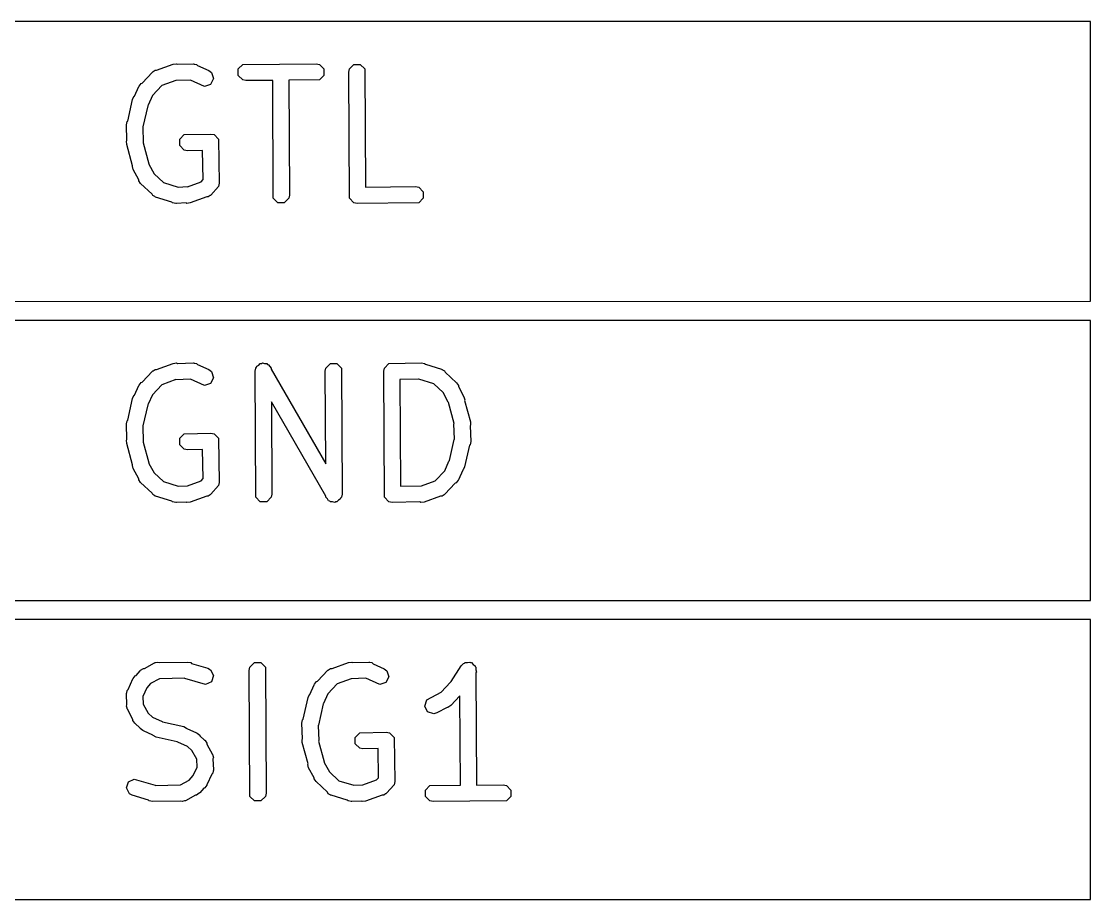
# Model space of a CAD drawing. Extents: x 139 to 262, y -120 to -93.
# Drawn here: x 174.9 to 181.71, y -114.19 to -108.6 of the extents above; entities that cross this region are included whole.
import ezdxf

# ---------------------------------------------------------------- set-up
doc = ezdxf.new("R2010")
doc.units = 0
doc.layers.add('BLACK', color=7, linetype='CONTINUOUS')

msp = doc.modelspace()

# ---------------------------------------------------------------- linework, layer by layer
at = {"layer": 'BLACK', "linetype": 'CONTINUOUS'}
for p, q in [((181.712832, -108.595862), (167.228985, -108.596597)), ((181.713399, -110.378694), (181.712832, -108.595862)), ((175.671495, -108.988866), (175.736966, -108.919027)), ((175.736966, -108.919027), (175.739187, -108.917542)), ((175.739187, -108.917542), (175.739735, -108.916448)), ((175.739735, -108.916448), (175.742149, -108.915563)), ((175.742149, -108.915563), (175.75427, -108.907465)), ((175.75427, -108.907465), (175.764259, -108.907464)), ((175.764259, -108.907464), (175.869575, -108.868888)), ((175.869575, -108.868888), (175.890224, -108.866285)), ((175.890224, -108.866285), (175.896221, -108.869283)), ((175.896221, -108.869283), (175.998203, -108.866151)), ((175.998203, -108.866151), (176.000822, -108.866672)), ((176.000822, -108.866672), (176.001984, -108.866285)), ((176.001984, -108.866285), (176.004425, -108.867388)), ((176.004425, -108.867388), (176.018615, -108.870211)), ((176.018615, -108.870211), (176.025168, -108.876764)), ((176.025168, -108.876764), (176.096564, -108.909035)), ((176.096564, -108.909035), (176.113005, -108.921795)), ((176.113005, -108.921795), (176.125916, -108.960525)), ((176.284203, -108.899079), (176.313071, -108.870211)), ((176.284203, -108.939903), (176.284203, -108.899079)), ((176.313071, -108.870211), (176.780523, -108.866151)), ((176.780523, -108.866151), (176.800935, -108.870211)), ((176.800935, -108.870211), (176.829803, -108.899079)), ((176.829803, -108.899079), (176.829803, -108.939903)), ((176.987956, -108.919491), (176.992016, -108.899079)), ((176.992016, -109.722223), (176.987956, -108.919491)), ((176.992016, -108.899079), (177.020884, -108.870211)), ((177.020884, -108.870211), (177.061708, -108.870211)), ((177.061708, -108.870211), (177.090576, -108.899079)), ((177.090576, -108.899079), (177.094382, -109.651771)), ((175.652469, -109.007396), (175.665229, -108.990955)), ((175.665229, -108.990955), (175.671495, -108.988866)), ((175.886013, -108.972745), (175.797811, -109.005053)), ((175.886443, -108.972831), (175.886013, -108.972745)), ((175.98042, -108.969944), (175.886443, -108.972831)), ((176.068929, -109.00995), (175.98042, -108.969944)), ((176.125916, -108.960525), (176.107659, -108.997039)), ((176.313071, -108.968771), (176.284203, -108.939903)), ((176.333483, -108.972831), (176.313071, -108.968771)), ((176.503925, -108.97135), (176.333483, -108.972831)), ((176.507723, -109.722223), (176.503925, -108.97135)), ((176.800935, -108.968771), (176.606644, -108.970458)), ((176.606644, -108.970458), (176.610343, -109.701811)), ((176.829803, -108.939903), (176.800935, -108.968771)), ((175.623215, -109.072112), (175.650897, -109.010873)), ((175.650897, -109.010839), (175.650927, -109.010806)), ((175.650897, -109.010873), (175.650897, -109.010839)), ((175.650927, -109.010806), (175.652469, -109.007396)), ((175.797811, -109.005053), (175.738183, -109.068658)), ((176.107659, -108.997039), (176.068929, -109.00995)), ((175.58012, -109.230628), (175.611176, -109.092821)), ((175.611176, -109.092821), (175.620065, -109.074003)), ((175.620065, -109.074003), (175.623215, -109.072112)), ((175.738183, -109.068658), (175.710632, -109.129613)), ((175.70768, -109.133416), (175.677417, -109.267708)), ((175.710632, -109.129613), (175.70768, -109.133416)), ((175.57233, -109.254771), (175.57639, -109.234359)), ((175.575394, -109.354541), (175.57233, -109.254771)), ((175.57639, -109.234359), (175.58012, -109.230628)), ((175.677417, -109.267708), (175.676062, -109.270575)), ((175.676062, -109.270575), (175.67901, -109.366531)), ((175.91167, -109.346119), (175.940538, -109.317251)), ((175.940538, -109.317251), (176.109963, -109.313191)), ((176.109963, -109.313191), (176.130375, -109.317251)), ((176.130375, -109.317251), (176.159243, -109.346119)), ((175.572911, -109.358681), (175.575394, -109.354541)), ((175.573923, -109.379468), (175.572911, -109.358681)), ((175.611173, -109.514957), (175.573923, -109.379468)), ((175.67901, -109.366531), (175.678274, -109.370227)), ((175.678274, -109.370227), (175.71467, -109.502607)), ((175.91167, -109.386943), (175.91167, -109.346119)), ((175.940538, -109.415811), (175.91167, -109.386943)), ((176.159243, -109.346119), (176.163303, -109.627304)), ((175.96095, -109.419871), (175.940538, -109.415811)), ((176.057359, -109.41756), (175.96095, -109.419871)), ((176.06004, -109.603228), (176.057359, -109.41756)), ((175.609717, -109.519326), (175.611173, -109.514957)), ((175.615214, -109.539399), (175.609717, -109.519326)), ((175.71467, -109.502607), (175.71484, -109.506104)), ((175.71484, -109.506104), (175.747886, -109.566197)), ((175.650897, -109.604285), (175.615214, -109.539399)), ((175.650897, -109.610463), (175.650897, -109.604285)), ((175.747886, -109.566197), (175.747946, -109.566416)), ((175.747946, -109.566416), (175.80769, -109.622425)), ((176.04781, -109.616896), (176.06004, -109.603228)), ((175.66246, -109.627768), (175.650897, -109.610463)), ((175.735364, -109.696114), (175.66246, -109.627768)), ((175.80769, -109.622425), (175.90252, -109.65097)), ((175.90252, -109.65097), (175.96095, -109.648471)), ((175.96095, -109.648471), (175.961379, -109.648556)), ((175.961379, -109.648556), (176.04781, -109.616896)), ((176.159243, -109.647716), (176.110428, -109.702275)), ((176.163303, -109.627304), (176.159243, -109.647716)), ((177.094382, -109.651771), (177.41383, -109.648471)), ((177.41383, -109.648471), (177.434242, -109.652531)), ((177.434242, -109.652531), (177.46311, -109.681399)), ((175.739735, -109.704854), (175.735364, -109.696114)), ((175.752371, -109.712057), (175.739735, -109.704854)), ((175.75427, -109.713837), (175.752371, -109.712057)), ((175.755493, -109.713837), (175.75427, -109.713837)), ((175.757816, -109.715161), (175.755493, -109.713837)), ((175.861229, -109.746289), (175.757816, -109.715161)), ((176.083133, -109.713837), (175.977817, -109.752414)), ((176.093123, -109.713837), (176.083133, -109.713837)), ((176.105245, -109.705737), (176.093123, -109.713837)), ((176.107658, -109.704854), (176.105245, -109.705737)), ((176.108204, -109.70376), (176.107658, -109.704854)), ((176.110428, -109.702275), (176.108204, -109.70376)), ((176.536591, -109.751091), (176.507723, -109.722223)), ((176.606283, -109.722223), (176.577415, -109.751091)), ((176.610343, -109.701811), (176.606283, -109.722223)), ((177.020884, -109.751091), (176.992016, -109.722223)), ((177.46311, -109.722223), (177.434242, -109.751091)), ((177.46311, -109.681399), (177.46311, -109.722223)), ((175.866031, -109.751091), (175.861229, -109.746289)), ((175.886443, -109.755151), (175.866031, -109.751091)), ((175.890143, -109.754992), (175.886443, -109.755151)), ((175.890224, -109.755017), (175.890143, -109.754992)), ((175.890284, -109.754986), (175.890224, -109.755017)), ((175.951842, -109.752353), (175.890284, -109.754986)), ((175.957169, -109.755017), (175.951842, -109.752353)), ((175.977817, -109.752414), (175.957169, -109.755017)), ((176.577415, -109.751091), (176.536591, -109.751091)), ((177.041296, -109.755151), (177.020884, -109.751091)), ((177.434242, -109.751091), (177.041296, -109.755151)), ((167.233452, -110.379429), (181.713399, -110.378694)), ((181.713438, -110.500862), (167.228985, -110.501597)), ((181.714006, -112.283694), (181.713438, -110.500862)), ((175.671495, -110.893866), (175.736966, -110.824027)), ((175.736966, -110.824027), (175.739187, -110.822542)), ((175.739187, -110.822542), (175.739735, -110.821448)), ((175.739735, -110.821448), (175.742149, -110.820563)), ((175.742149, -110.820563), (175.75427, -110.812465)), ((175.75427, -110.812465), (175.764259, -110.812464)), ((175.764259, -110.812464), (175.869575, -110.773888)), ((175.869575, -110.773888), (175.890224, -110.771285)), ((175.890224, -110.771285), (175.896221, -110.774283)), ((175.896221, -110.774283), (175.998203, -110.771151)), ((175.998203, -110.771151), (176.000822, -110.771672)), ((176.000822, -110.771672), (176.001984, -110.771285)), ((176.001984, -110.771285), (176.004425, -110.772388)), ((176.004425, -110.772388), (176.018615, -110.775211)), ((176.018615, -110.775211), (176.025168, -110.781764)), ((176.025168, -110.781764), (176.096564, -110.814035)), ((176.096564, -110.814035), (176.113005, -110.826795)), ((176.113005, -110.826795), (176.125916, -110.865525)), ((176.391903, -110.824491), (176.395963, -110.804079)), ((176.395963, -111.627223), (176.391903, -110.824491)), ((176.395963, -110.804079), (176.401143, -110.798898)), ((176.401143, -110.798898), (176.403071, -110.791831)), ((176.403071, -110.791831), (176.415064, -110.784977)), ((176.415064, -110.784977), (176.424831, -110.775211)), ((176.424831, -110.775211), (176.432156, -110.775211)), ((176.432156, -110.775211), (176.438516, -110.771577)), ((176.438516, -110.771577), (176.451841, -110.775211)), ((176.451841, -110.775211), (176.465655, -110.775211)), ((176.465655, -110.775211), (176.470835, -110.780391)), ((176.470835, -110.780391), (176.477903, -110.782319)), ((176.477903, -110.782319), (176.484922, -110.794478)), ((176.484922, -110.794478), (176.494523, -110.804079)), ((176.494523, -110.804079), (176.494558, -110.81117)), ((176.494558, -110.81117), (176.841918, -111.412881)), ((176.838943, -110.824491), (176.843003, -110.804079)), ((176.841918, -111.412881), (176.838943, -110.824491)), ((176.843003, -110.804079), (176.871871, -110.775211)), ((176.871871, -110.775211), (176.912695, -110.775211)), ((176.912695, -110.775211), (176.941563, -110.804079)), ((176.941563, -110.804079), (176.945623, -111.606811)), ((177.211476, -110.824491), (177.215536, -110.804079)), ((177.215536, -111.627223), (177.211476, -110.824491)), ((177.215536, -110.804079), (177.244404, -110.775211)), ((177.244404, -110.775211), (177.451083, -110.771151)), ((177.451083, -110.771151), (177.471495, -110.775211)), ((177.471495, -110.775211), (177.476296, -110.780012)), ((177.476296, -110.780012), (177.57971, -110.811141)), ((177.57971, -110.811141), (177.582031, -110.812464)), ((177.582031, -110.812464), (177.583256, -110.812464)), ((177.583256, -110.812464), (177.585156, -110.814245)), ((177.585156, -110.814245), (177.597791, -110.821448)), ((177.597791, -110.821448), (177.60216, -110.830186)), ((177.60216, -110.830186), (177.675067, -110.898534)), ((175.652469, -110.912396), (175.665229, -110.895955)), ((175.665229, -110.895955), (175.671495, -110.893866)), ((175.886013, -110.877745), (175.797811, -110.910053)), ((175.886443, -110.877831), (175.886013, -110.877745)), ((175.98042, -110.874944), (175.886443, -110.877831)), ((176.068929, -110.91495), (175.98042, -110.874944)), ((176.125916, -110.865525), (176.107659, -110.902039)), ((177.433214, -110.874522), (177.314464, -110.876855)), ((177.314464, -110.876855), (177.317899, -111.556087)), ((177.434216, -110.875094), (177.433214, -110.874522)), ((177.529836, -110.903876), (177.434216, -110.875094)), ((177.675067, -110.898534), (177.68663, -110.915838)), ((175.623215, -110.977112), (175.650897, -110.915873)), ((175.650897, -110.915839), (175.650927, -110.915806)), ((175.650897, -110.915873), (175.650897, -110.915839)), ((175.650927, -110.915806), (175.652469, -110.912396)), ((175.797811, -110.910053), (175.738183, -110.973658)), ((176.107659, -110.902039), (176.068929, -110.91495)), ((177.58958, -110.959885), (177.529836, -110.903876)), ((177.589641, -110.960105), (177.58958, -110.959885)), ((177.622685, -111.020196), (177.589641, -110.960105)), ((177.68663, -110.915838), (177.68663, -110.922016)), ((177.68663, -110.922016), (177.722312, -110.986904)), ((175.58012, -111.135628), (175.611176, -110.997821)), ((175.611176, -110.997821), (175.620065, -110.979003)), ((175.620065, -110.979003), (175.623215, -110.977112)), ((175.710632, -111.034613), (175.70768, -111.038416)), ((175.738183, -110.973658), (175.710632, -111.034613)), ((176.842967, -111.620131), (176.495607, -111.01842)), ((176.495607, -111.01842), (176.498583, -111.606811)), ((177.622856, -111.023695), (177.622685, -111.020196)), ((177.659251, -111.156074), (177.622856, -111.023695)), ((177.722312, -110.986904), (177.727809, -111.006977)), ((177.727809, -111.006977), (177.726352, -111.011345)), ((177.726352, -111.011345), (177.763603, -111.146834)), ((175.70768, -111.038416), (175.677417, -111.172708)), ((175.57233, -111.159771), (175.57639, -111.139359)), ((175.575394, -111.259541), (175.57233, -111.159771)), ((175.57639, -111.139359), (175.58012, -111.135628)), ((177.658516, -111.159771), (177.659251, -111.156074)), ((177.661463, -111.255726), (177.658516, -111.159771)), ((177.764615, -111.167621), (177.762131, -111.17176)), ((177.763603, -111.146834), (177.764615, -111.167621)), ((175.677417, -111.172708), (175.676062, -111.175575)), ((175.676062, -111.175575), (175.67901, -111.271531)), ((175.91167, -111.251119), (175.940538, -111.222251)), ((175.940538, -111.222251), (176.109963, -111.218191)), ((176.109963, -111.218191), (176.130375, -111.222251)), ((176.130375, -111.222251), (176.159243, -111.251119)), ((177.762131, -111.17176), (177.765196, -111.271531)), ((175.572911, -111.263681), (175.575394, -111.259541)), ((175.573923, -111.284468), (175.572911, -111.263681)), ((175.611173, -111.419957), (175.573923, -111.284468)), ((175.67901, -111.271531), (175.678274, -111.275227)), ((175.678274, -111.275227), (175.71467, -111.407607)), ((175.91167, -111.291943), (175.91167, -111.251119)), ((175.940538, -111.320811), (175.91167, -111.291943)), ((176.159243, -111.251119), (176.163303, -111.532304)), ((177.629845, -111.392886), (177.660109, -111.258594)), ((177.660109, -111.258594), (177.661463, -111.255726)), ((177.757405, -111.295673), (177.72635, -111.433481)), ((177.761136, -111.291943), (177.757405, -111.295673)), ((177.765196, -111.271531), (177.761136, -111.291943)), ((175.96095, -111.324871), (175.940538, -111.320811)), ((176.057359, -111.32256), (175.96095, -111.324871)), ((176.06004, -111.508228), (176.057359, -111.32256)), ((175.609717, -111.424326), (175.611173, -111.419957)), ((175.615214, -111.444399), (175.609717, -111.424326)), ((175.71467, -111.407607), (175.71484, -111.411104)), ((175.71484, -111.411104), (175.747886, -111.471197)), ((177.599343, -111.457642), (177.626894, -111.39669)), ((177.626894, -111.39669), (177.629845, -111.392886)), ((177.72635, -111.433481), (177.717461, -111.452299)), ((175.650897, -111.509285), (175.615214, -111.444399)), ((175.650897, -111.515463), (175.650897, -111.509285)), ((175.747886, -111.471197), (175.747946, -111.471416)), ((175.747946, -111.471416), (175.80769, -111.527425)), ((176.04781, -111.521896), (176.06004, -111.508228)), ((177.539715, -111.521247), (177.599343, -111.457642)), ((177.71431, -111.454189), (177.68663, -111.515429)), ((177.717461, -111.452299), (177.71431, -111.454189)), ((175.66246, -111.532768), (175.650897, -111.515463)), ((175.735364, -111.601114), (175.66246, -111.532768)), ((175.80769, -111.527425), (175.90252, -111.55597)), ((175.90252, -111.55597), (175.96095, -111.553471)), ((175.96095, -111.553471), (175.961379, -111.553556)), ((175.961379, -111.553556), (176.04781, -111.521896)), ((176.159243, -111.552716), (176.110428, -111.607275)), ((176.163303, -111.532304), (176.159243, -111.552716)), ((177.317899, -111.556087), (177.451083, -111.553471)), ((177.451083, -111.553471), (177.451512, -111.553556)), ((177.451512, -111.553556), (177.539715, -111.521247)), ((177.666031, -111.537436), (177.60056, -111.607275)), ((177.672299, -111.535347), (177.666031, -111.537436)), ((177.685059, -111.518905), (177.672299, -111.535347)), ((177.686599, -111.515496), (177.685059, -111.518905)), ((177.68663, -111.515464), (177.686599, -111.515496)), ((177.68663, -111.515429), (177.68663, -111.515464)), ((175.739735, -111.609854), (175.735364, -111.601114)), ((175.752371, -111.617057), (175.739735, -111.609854)), ((175.75427, -111.618837), (175.752371, -111.617057)), ((175.755493, -111.618837), (175.75427, -111.618837)), ((175.757816, -111.620161), (175.755493, -111.618837)), ((175.861229, -111.651289), (175.757816, -111.620161)), ((176.083133, -111.618837), (175.977817, -111.657414)), ((176.093123, -111.618837), (176.083133, -111.618837)), ((176.105245, -111.610737), (176.093123, -111.618837)), ((176.107658, -111.609854), (176.105245, -111.610737)), ((176.108204, -111.60876), (176.107658, -111.609854)), ((176.110428, -111.607275), (176.108204, -111.60876)), ((176.424831, -111.656091), (176.395963, -111.627223)), ((176.494523, -111.627223), (176.465655, -111.656091)), ((176.498583, -111.606811), (176.494523, -111.627223)), ((176.843003, -111.627223), (176.842967, -111.620131)), ((176.852603, -111.636823), (176.843003, -111.627223)), ((176.859623, -111.648983), (176.852603, -111.636823)), ((176.922461, -111.646324), (176.912695, -111.656091)), ((176.934455, -111.639471), (176.922461, -111.646324)), ((176.936382, -111.632403), (176.934455, -111.639471)), ((176.941563, -111.627223), (176.936382, -111.632403)), ((176.945623, -111.606811), (176.941563, -111.627223)), ((177.244404, -111.656091), (177.215536, -111.627223)), ((177.573264, -111.618838), (177.46795, -111.657414)), ((177.583256, -111.618838), (177.573264, -111.618838)), ((177.595377, -111.610738), (177.583256, -111.618838)), ((177.597791, -111.609854), (177.595377, -111.610738)), ((177.598338, -111.608759), (177.597791, -111.609854)), ((177.60056, -111.607275), (177.598338, -111.608759)), ((175.866031, -111.656091), (175.861229, -111.651289)), ((175.886443, -111.660151), (175.866031, -111.656091)), ((175.890143, -111.659992), (175.886443, -111.660151)), ((175.890224, -111.660017), (175.890143, -111.659992)), ((175.890284, -111.659986), (175.890224, -111.660017)), ((175.951842, -111.657353), (175.890284, -111.659986)), ((175.957169, -111.660017), (175.951842, -111.657353)), ((175.977817, -111.657414), (175.957169, -111.660017)), ((176.465655, -111.656091), (176.424831, -111.656091)), ((176.86669, -111.65091), (176.859623, -111.648983)), ((176.871871, -111.656091), (176.86669, -111.65091)), ((176.885685, -111.656091), (176.871871, -111.656091)), ((176.89901, -111.659725), (176.885685, -111.656091)), ((176.90537, -111.656091), (176.89901, -111.659725)), ((176.912695, -111.656091), (176.90537, -111.656091)), ((177.264816, -111.660151), (177.244404, -111.656091)), ((177.440661, -111.656696), (177.264816, -111.660151)), ((177.447302, -111.660017), (177.440661, -111.656696)), ((177.46795, -111.657414), (177.447302, -111.660017)), ((167.233452, -112.284429), (181.714006, -112.283694)), ((181.714045, -112.405862), (167.228985, -112.406597)), ((181.714612, -114.188694), (181.714045, -112.405862)), ((175.632904, -112.762058), (175.65982, -112.731977)), ((175.65982, -112.731977), (175.659881, -112.731795)), ((175.659881, -112.731795), (175.660082, -112.731684)), ((175.660082, -112.731684), (175.66246, -112.729027)), ((175.66246, -112.729027), (175.679764, -112.717464)), ((175.679764, -112.717464), (175.685941, -112.717464)), ((175.685941, -112.717464), (175.750828, -112.681782)), ((175.750828, -112.681782), (175.753405, -112.681076)), ((175.753405, -112.681076), (175.754271, -112.680211)), ((175.754271, -112.680211), (175.756741, -112.680162)), ((175.756741, -112.680162), (175.770901, -112.676285)), ((175.770901, -112.676285), (175.781098, -112.679684)), ((175.781098, -112.679684), (175.96095, -112.676151)), ((175.96095, -112.676151), (175.981362, -112.680211)), ((175.981362, -112.680211), (175.986163, -112.685012)), ((175.986163, -112.685012), (176.089577, -112.716141)), ((176.089577, -112.716141), (176.107658, -112.726448)), ((176.107658, -112.726448), (176.125916, -112.762963)), ((176.35465, -112.729491), (176.35871, -112.709079)), ((176.35871, -113.532223), (176.35465, -112.729491)), ((176.35871, -112.709079), (176.387578, -112.680211)), ((176.387578, -112.680211), (176.428402, -112.680211)), ((176.428402, -112.680211), (176.45727, -112.709079)), ((176.45727, -112.709079), (176.46133, -113.511811)), ((176.789095, -112.798866), (176.854566, -112.729027)), ((176.854566, -112.729027), (176.856787, -112.727542)), ((176.856787, -112.727542), (176.857335, -112.726448)), ((176.857335, -112.726448), (176.859749, -112.725563)), ((176.859749, -112.725563), (176.87187, -112.717465)), ((176.87187, -112.717465), (176.881859, -112.717464)), ((176.881859, -112.717464), (176.987175, -112.678888)), ((176.987175, -112.678888), (177.007824, -112.676285)), ((177.007824, -112.676285), (177.013821, -112.679283)), ((177.013821, -112.679283), (177.115803, -112.676151)), ((177.115803, -112.676151), (177.118422, -112.676672)), ((177.118422, -112.676672), (177.119584, -112.676285)), ((177.119584, -112.676285), (177.122025, -112.677388)), ((177.122025, -112.677388), (177.136215, -112.680211)), ((177.136215, -112.680211), (177.142768, -112.686764)), ((177.142768, -112.686764), (177.214164, -112.719035)), ((177.214164, -112.719035), (177.230605, -112.731795)), ((177.230605, -112.731795), (177.243516, -112.770525)), ((177.641399, -112.800518), (177.704729, -112.699903)), ((177.704729, -112.699903), (177.719429, -112.685171)), ((177.719429, -112.685171), (177.724815, -112.684093)), ((177.724815, -112.684093), (177.728698, -112.680211)), ((177.728698, -112.680211), (177.744231, -112.680211)), ((177.744231, -112.680211), (177.759462, -112.677165)), ((177.759462, -112.677165), (177.764031, -112.680211)), ((177.764031, -112.680211), (177.769522, -112.680211)), ((177.769522, -112.680211), (177.780503, -112.691192)), ((177.780503, -112.691192), (177.79343, -112.69981)), ((177.79343, -112.69981), (177.794507, -112.705196)), ((177.794507, -112.705196), (177.79839, -112.709079)), ((177.79839, -112.709079), (177.79847, -112.725014)), ((177.79847, -112.725014), (177.801436, -112.739843)), ((175.582942, -112.851539), (175.613643, -112.783619)), ((175.613643, -112.783585), (175.613674, -112.783549)), ((175.613643, -112.783619), (175.613643, -112.783585)), ((175.613674, -112.783549), (175.615214, -112.780144)), ((175.615214, -112.780144), (175.627974, -112.763702)), ((175.627974, -112.763702), (175.632904, -112.762058)), ((175.781789, -112.782691), (175.726004, -112.813367)), ((175.943081, -112.779522), (175.781789, -112.782691)), ((175.944083, -112.780094), (175.943081, -112.779522)), ((176.076491, -112.81995), (175.944083, -112.780094)), ((176.113006, -112.801692), (176.076491, -112.81995)), ((176.125916, -112.762963), (176.113006, -112.801692)), ((176.770069, -112.817396), (176.782829, -112.800955)), ((176.782829, -112.800955), (176.789095, -112.798866)), ((177.003613, -112.782745), (176.915411, -112.815053)), ((177.004043, -112.782831), (177.003613, -112.782745)), ((177.09802, -112.779944), (177.004043, -112.782831)), ((177.186529, -112.81995), (177.09802, -112.779944)), ((177.243516, -112.770525), (177.225259, -112.807039)), ((177.576463, -112.867988), (177.636886, -112.803534)), ((177.636886, -112.803534), (177.641399, -112.800518)), ((177.801436, -112.739843), (177.798568, -112.744398)), ((177.798568, -112.744398), (177.802187, -113.459951)), ((175.572464, -112.874722), (175.573568, -112.872279)), ((175.573568, -112.872279), (175.57639, -112.858092)), ((175.57639, -112.858092), (175.582942, -112.851539)), ((175.700943, -112.841375), (175.676543, -112.895356)), ((175.726004, -112.813367), (175.700943, -112.841375)), ((176.740815, -112.882112), (176.768497, -112.820873)), ((176.768497, -112.820839), (176.768527, -112.820806)), ((176.768497, -112.820873), (176.768497, -112.820839)), ((176.768527, -112.820806), (176.770069, -112.817396)), ((176.915411, -112.815053), (176.855783, -112.878658)), ((177.225259, -112.807039), (177.186529, -112.81995)), ((177.485294, -112.918062), (177.576243, -112.868049)), ((177.576243, -112.868049), (177.576463, -112.867988)), ((175.57233, -112.878504), (175.572851, -112.875883)), ((175.575313, -112.948244), (175.57233, -112.878504)), ((175.572851, -112.875883), (175.572464, -112.874722)), ((175.676543, -112.895356), (175.678692, -112.945581)), ((176.69772, -113.040628), (176.728776, -112.902821)), ((176.728776, -112.902821), (176.737665, -112.884003)), ((176.737665, -112.884003), (176.740815, -112.882112)), ((176.828232, -112.939613), (176.82528, -112.943416)), ((176.855783, -112.878658), (176.828232, -112.939613)), ((177.472384, -112.956792), (177.485294, -112.918062)), ((177.696585, -112.890782), (177.637814, -112.953475)), ((177.699468, -113.460843), (177.696585, -112.890782)), ((175.572464, -112.956792), (175.575313, -112.948244)), ((175.576273, -112.970703), (175.572464, -112.956792)), ((175.57639, -112.973423), (175.576273, -112.970703)), ((175.577255, -112.974288), (175.57639, -112.973423)), ((175.577961, -112.976865), (175.577255, -112.974288)), ((175.613643, -113.041753), (175.577961, -112.976865)), ((175.678692, -112.945581), (175.709546, -113.00169)), ((175.709546, -113.00169), (175.737555, -113.02675)), ((176.82528, -112.943416), (176.795017, -113.077708)), ((177.490641, -112.993307), (177.472384, -112.956792)), ((177.529371, -113.006217), (177.490641, -112.993307)), ((177.549444, -113.00072), (177.529371, -113.006217)), ((177.614331, -112.965038), (177.549444, -113.00072)), ((177.62051, -112.965038), (177.614331, -112.965038)), ((177.637814, -112.953475), (177.62051, -112.965038)), ((175.613644, -113.047931), (175.613643, -113.041753)), ((175.625206, -113.065236), (175.613644, -113.047931)), ((175.627865, -113.067615), (175.625206, -113.065236)), ((175.627974, -113.067813), (175.627865, -113.067615)), ((175.628152, -113.067872), (175.627974, -113.067813)), ((175.658237, -113.09479), (175.628152, -113.067872)), ((175.737555, -113.02675), (175.798537, -113.054315)), ((175.798537, -113.054315), (175.80234, -113.057266)), ((175.80234, -113.057266), (175.936634, -113.087531)), ((176.68993, -113.064771), (176.69399, -113.044359)), ((176.692994, -113.164541), (176.68993, -113.064771)), ((176.69399, -113.044359), (176.69772, -113.040628)), ((176.795017, -113.077708), (176.793662, -113.080575)), ((175.659881, -113.09972), (175.658237, -113.09479)), ((175.676323, -113.11248), (175.659881, -113.09972)), ((175.67973, -113.11402), (175.676323, -113.11248)), ((175.679765, -113.114051), (175.67973, -113.11402)), ((175.679798, -113.11405), (175.679765, -113.114051)), ((175.741037, -113.141731), (175.679798, -113.11405)), ((175.742928, -113.144882), (175.741037, -113.141731)), ((175.761746, -113.153771), (175.742928, -113.144882)), ((175.936634, -113.087531), (175.955452, -113.09642)), ((175.955452, -113.09642), (175.957342, -113.09957)), ((175.957342, -113.09957), (176.018581, -113.127251)), ((176.018581, -113.127251), (176.018615, -113.127251)), ((176.018615, -113.127251), (176.018649, -113.127281)), ((176.018649, -113.127281), (176.022057, -113.128822)), ((176.022057, -113.128822), (176.038499, -113.141582)), ((176.038499, -113.141582), (176.040142, -113.146512)), ((176.040142, -113.146512), (176.070223, -113.173427)), ((176.793662, -113.080575), (176.79661, -113.176531)), ((177.02927, -113.156119), (177.058138, -113.127251)), ((177.058138, -113.127251), (177.227563, -113.123191)), ((177.227563, -113.123191), (177.247975, -113.127251)), ((177.247975, -113.127251), (177.276843, -113.156119)), ((175.896039, -113.184035), (175.761746, -113.153771)), ((175.899843, -113.186987), (175.896039, -113.184035)), ((175.960822, -113.21455), (175.899843, -113.186987)), ((175.988833, -113.239612), (175.960822, -113.21455)), ((176.070223, -113.173427), (176.070406, -113.173488)), ((176.070406, -113.173488), (176.070516, -113.173689)), ((176.070516, -113.173689), (176.073173, -113.176066)), ((176.073173, -113.176066), (176.084736, -113.19337)), ((176.084736, -113.19337), (176.084736, -113.199547)), ((176.084736, -113.199547), (176.120419, -113.264437)), ((176.690511, -113.168681), (176.692994, -113.164541)), ((176.691523, -113.189468), (176.690511, -113.168681)), ((176.728773, -113.324957), (176.691523, -113.189468)), ((176.79661, -113.176531), (176.795874, -113.180227)), ((176.795874, -113.180227), (176.83227, -113.312607)), ((177.02927, -113.196943), (177.02927, -113.156119)), ((177.058138, -113.225811), (177.02927, -113.196943)), ((177.276843, -113.156119), (177.280903, -113.437304)), ((176.019687, -113.29572), (175.988833, -113.239612)), ((176.120419, -113.264437), (176.121124, -113.267013)), ((176.121124, -113.267013), (176.12199, -113.267879)), ((176.12199, -113.267879), (176.122106, -113.270598)), ((176.122106, -113.270598), (176.125916, -113.28451)), ((177.07855, -113.229871), (177.058138, -113.225811)), ((177.174959, -113.22756), (177.07855, -113.229871)), ((177.17764, -113.413228), (177.174959, -113.22756)), ((175.997436, -113.399926), (176.021836, -113.345945)), ((176.021836, -113.345945), (176.019687, -113.29572)), ((176.125916, -113.28451), (176.123066, -113.293056)), ((176.123066, -113.293056), (176.12605, -113.362798)), ((176.727317, -113.329326), (176.728773, -113.324957)), ((176.732814, -113.349399), (176.727317, -113.329326)), ((176.768497, -113.414285), (176.732814, -113.349399)), ((176.83227, -113.312607), (176.83244, -113.316104)), ((176.83244, -113.316104), (176.865486, -113.376197)), ((175.972376, -113.427933), (175.997436, -113.399926)), ((176.115437, -113.389762), (176.084737, -113.457682)), ((176.12199, -113.38321), (176.115437, -113.389762)), ((176.124811, -113.369022), (176.12199, -113.38321)), ((176.125916, -113.36658), (176.124811, -113.369022)), ((176.12605, -113.362798), (176.125528, -113.365418)), ((176.125528, -113.365418), (176.125916, -113.36658)), ((176.768497, -113.420463), (176.768497, -113.414285)), ((176.865486, -113.376197), (176.865546, -113.376416)), ((176.865546, -113.376416), (176.92529, -113.432425)), ((177.16541, -113.426896), (177.17764, -113.413228)), ((175.572464, -113.478339), (175.585374, -113.43961)), ((175.590722, -113.514854), (175.572464, -113.478339)), ((175.585374, -113.43961), (175.621889, -113.421352)), ((175.621889, -113.421352), (175.754297, -113.461208)), ((175.754297, -113.461208), (175.755298, -113.461779)), ((175.755298, -113.461779), (175.91659, -113.45861)), ((175.91659, -113.45861), (175.972376, -113.427933)), ((176.065475, -113.479243), (176.038559, -113.509324)), ((176.070406, -113.4776), (176.065475, -113.479243)), ((176.083166, -113.461158), (176.070406, -113.4776)), ((176.084705, -113.457752), (176.083166, -113.461158)), ((176.084737, -113.457717), (176.084705, -113.457752)), ((176.084737, -113.457682), (176.084737, -113.457717)), ((176.78006, -113.437768), (176.768497, -113.420463)), ((176.852964, -113.506114), (176.78006, -113.437768)), ((176.92529, -113.432425), (177.02012, -113.46097)), ((177.02012, -113.46097), (177.07855, -113.458471)), ((177.07855, -113.458471), (177.078979, -113.458556)), ((177.078979, -113.458556), (177.16541, -113.426896)), ((177.276843, -113.457716), (177.228028, -113.512275)), ((177.280903, -113.437304), (177.276843, -113.457716)), ((177.47631, -113.491399), (177.505178, -113.462531)), ((177.505178, -113.462531), (177.699468, -113.460843)), ((177.802187, -113.459951), (177.97263, -113.458471)), ((177.97263, -113.458471), (177.993042, -113.462531)), ((177.993042, -113.462531), (178.02191, -113.491399)), ((175.608803, -113.525161), (175.590722, -113.514854)), ((175.712216, -113.556289), (175.608803, -113.525161)), ((176.012438, -113.523838), (175.947551, -113.55952)), ((176.018616, -113.523838), (176.012438, -113.523838)), ((176.03592, -113.512275), (176.018616, -113.523838)), ((176.038297, -113.509617), (176.03592, -113.512275)), ((176.038499, -113.509507), (176.038297, -113.509617)), ((176.038559, -113.509324), (176.038499, -113.509507)), ((176.387578, -113.561091), (176.35871, -113.532223)), ((176.45727, -113.532223), (176.428402, -113.561091)), ((176.46133, -113.511811), (176.45727, -113.532223)), ((176.857335, -113.514854), (176.852964, -113.506114)), ((176.869971, -113.522057), (176.857335, -113.514854)), ((176.87187, -113.523837), (176.869971, -113.522057)), ((176.873093, -113.523837), (176.87187, -113.523837)), ((176.875416, -113.525161), (176.873093, -113.523837)), ((176.978829, -113.556289), (176.875416, -113.525161)), ((177.200733, -113.523837), (177.095417, -113.562414)), ((177.210723, -113.523837), (177.200733, -113.523837)), ((177.222845, -113.515737), (177.210723, -113.523837)), ((177.225258, -113.514854), (177.222845, -113.515737)), ((177.225804, -113.51376), (177.225258, -113.514854)), ((177.228028, -113.512275), (177.225804, -113.51376)), ((177.47631, -113.532223), (177.47631, -113.491399)), ((177.505178, -113.561091), (177.47631, -113.532223)), ((178.02191, -113.532223), (177.993042, -113.561091)), ((178.02191, -113.491399), (178.02191, -113.532223)), ((175.717018, -113.561091), (175.712216, -113.556289)), ((175.73743, -113.565151), (175.717018, -113.561091)), ((175.917281, -113.561617), (175.73743, -113.565151)), ((175.927479, -113.565017), (175.917281, -113.561617)), ((175.941637, -113.561139), (175.927479, -113.565017)), ((175.944109, -113.561091), (175.941637, -113.561139)), ((175.944974, -113.560225), (175.944109, -113.561091)), ((175.947551, -113.55952), (175.944974, -113.560225)), ((176.428402, -113.561091), (176.387578, -113.561091)), ((176.983631, -113.561091), (176.978829, -113.556289)), ((177.004043, -113.565151), (176.983631, -113.561091)), ((177.007743, -113.564992), (177.004043, -113.565151)), ((177.007824, -113.565017), (177.007743, -113.564992)), ((177.007884, -113.564986), (177.007824, -113.565017)), ((177.069442, -113.562353), (177.007884, -113.564986)), ((177.074769, -113.565017), (177.069442, -113.562353)), ((177.095417, -113.562414), (177.074769, -113.565017)), ((177.52559, -113.565151), (177.505178, -113.561091)), ((177.993042, -113.561091), (177.52559, -113.565151)), ((167.233452, -114.189429), (181.714612, -114.188694))]:
    msp.add_line(p, q, dxfattribs=at)

doc.saveas('drawing.dxf')
